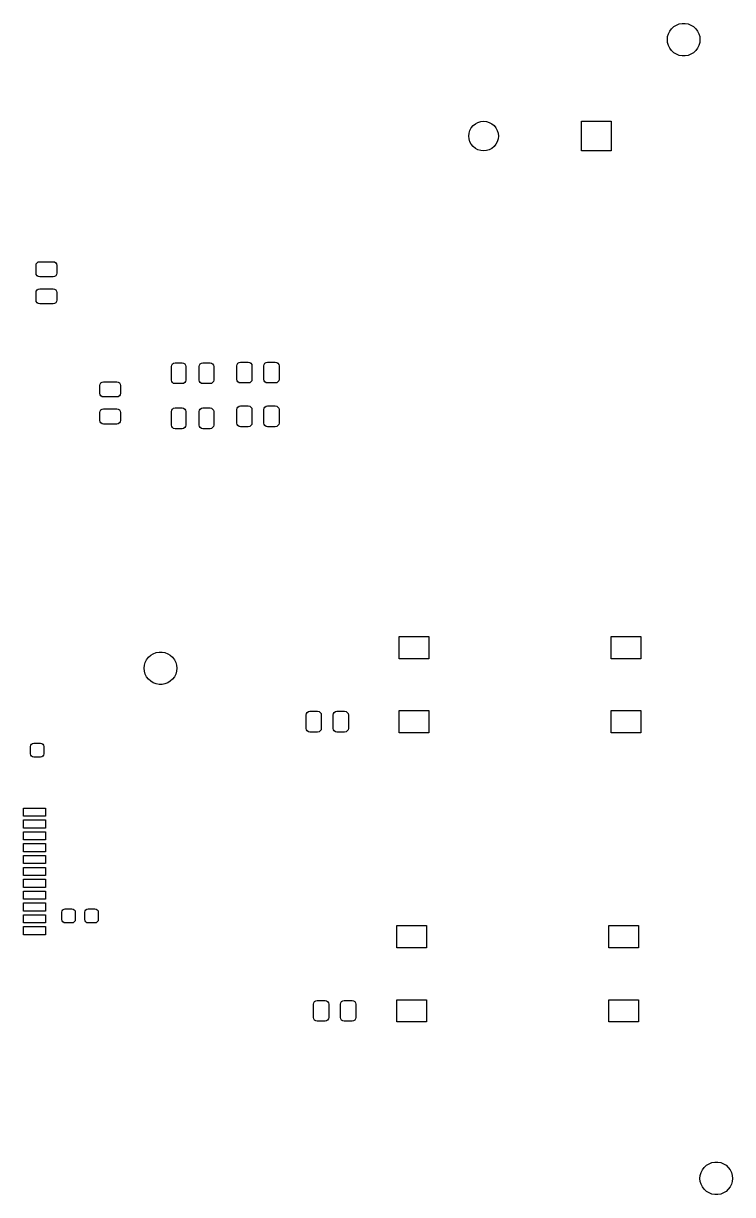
# Model space of a CAD drawing. Extents: x 98.9 to 192.5, y -141.5 to -51.1.
# Drawn here: x 144.7 to 192.5, y -137.9 to -58.9 of the extents above; entities that cross this region are included whole.
import ezdxf

# ---------------------------------------------------------------- set-up
doc = ezdxf.new("R2010")
doc.units = 0
doc.layers.add('BLACK', color=7, linetype='CONTINUOUS')

msp = doc.modelspace()

# ---------------------------------------------------------------- linework, layer by layer
at = {"layer": 'BLACK', "linetype": 'CONTINUOUS'}
for p, q in [((188.387, -59.2589), (188.537, -59.1222)), ((188.537, -59.1222), (188.71, -59.0153)), ((188.71, -59.0153), (188.899, -58.942)), ((188.899, -58.942), (189.099, -58.9047)), ((189.099, -58.9047), (189.301, -58.9047)), ((189.301, -58.9047), (189.501, -58.942)), ((189.501, -58.942), (189.69, -59.0153)), ((189.69, -59.0153), (189.863, -59.1222)), ((189.863, -59.1222), (190.013, -59.2589)), ((188.1, -60), (188.119, -59.7979)), ((188.119, -60.2021), (188.1, -60)), ((188.119, -59.7979), (188.174, -59.6026)), ((188.174, -59.6026), (188.265, -59.4209)), ((188.265, -59.4209), (188.387, -59.2589)), ((190.013, -59.2589), (190.135, -59.4209)), ((190.135, -59.4209), (190.226, -59.6026)), ((190.226, -59.6026), (190.281, -59.7979)), ((190.281, -59.7979), (190.3, -60)), ((190.3, -60), (190.281, -60.2021)), ((188.174, -60.3974), (188.119, -60.2021)), ((188.265, -60.5791), (188.174, -60.3974)), ((188.387, -60.7411), (188.265, -60.5791)), ((188.537, -60.8778), (188.387, -60.7411)), ((190.013, -60.7411), (189.863, -60.8778)), ((190.135, -60.5791), (190.013, -60.7411)), ((190.226, -60.3974), (190.135, -60.5791)), ((190.281, -60.2021), (190.226, -60.3974)), ((188.71, -60.9847), (188.537, -60.8778)), ((188.899, -61.058), (188.71, -60.9847)), ((189.099, -61.0953), (188.899, -61.058)), ((189.301, -61.0953), (189.099, -61.0953)), ((189.501, -61.058), (189.301, -61.0953)), ((189.69, -60.9847), (189.501, -61.058)), ((189.863, -60.8778), (189.69, -60.9847)), ((175.317, -65.5761), (175.505, -65.5192)), ((175.505, -65.5192), (175.7, -65.5)), ((175.7, -65.5), (175.895, -65.5192)), ((175.895, -65.5192), (176.083, -65.5761)), ((182.3, -67.5), (182.3, -65.5)), ((182.3, -65.5), (184.3, -65.5)), ((184.3, -65.5), (184.3, -67.5)), ((174.7, -66.5), (174.719, -66.3049)), ((174.719, -66.3049), (174.776, -66.1173)), ((174.776, -66.1173), (174.869, -65.9444)), ((174.869, -65.9444), (174.993, -65.7929)), ((174.993, -65.7929), (175.144, -65.6685)), ((175.144, -65.6685), (175.317, -65.5761)), ((176.083, -65.5761), (176.256, -65.6685)), ((176.256, -65.6685), (176.407, -65.7929)), ((176.407, -65.7929), (176.531, -65.9444)), ((176.531, -65.9444), (176.624, -66.1173)), ((176.624, -66.1173), (176.681, -66.3049)), ((176.681, -66.3049), (176.7, -66.5)), ((174.719, -66.6951), (174.7, -66.5)), ((174.776, -66.8827), (174.719, -66.6951)), ((174.869, -67.0556), (174.776, -66.8827)), ((174.993, -67.2071), (174.869, -67.0556)), ((176.531, -67.0556), (176.407, -67.2071)), ((176.624, -66.8827), (176.531, -67.0556)), ((176.681, -66.6951), (176.624, -66.8827)), ((176.7, -66.5), (176.681, -66.6951)), ((175.144, -67.3315), (174.993, -67.2071)), ((175.317, -67.4239), (175.144, -67.3315)), ((175.505, -67.4808), (175.317, -67.4239)), ((175.7, -67.5), (175.505, -67.4808)), ((175.895, -67.4808), (175.7, -67.5)), ((176.083, -67.4239), (175.895, -67.4808)), ((176.256, -67.3315), (176.083, -67.4239)), ((176.407, -67.2071), (176.256, -67.3315)), ((184.3, -67.5), (182.3, -67.5)), ((145.573, -75.0482), (145.654, -74.994)), ((145.654, -74.994), (145.75, -74.975)), ((145.75, -74.975), (146.65, -74.975)), ((146.65, -74.975), (146.746, -74.994)), ((146.746, -74.994), (146.827, -75.0482)), ((145.5, -75.225), (145.519, -75.1293)), ((145.5, -75.75), (145.5, -75.225)), ((145.519, -75.8457), (145.5, -75.75)), ((145.519, -75.1293), (145.573, -75.0482)), ((146.827, -75.0482), (146.881, -75.1293)), ((146.881, -75.1293), (146.9, -75.225)), ((146.9, -75.75), (146.881, -75.8457)), ((146.9, -75.225), (146.9, -75.75)), ((145.573, -75.9268), (145.519, -75.8457)), ((145.654, -75.981), (145.573, -75.9268)), ((145.75, -76), (145.654, -75.981)), ((146.65, -76), (145.75, -76)), ((146.746, -75.981), (146.65, -76)), ((146.827, -75.9268), (146.746, -75.981)), ((146.881, -75.8457), (146.827, -75.9268)), ((145.5, -77.05), (145.519, -76.9543)), ((145.5, -77.575), (145.5, -77.05)), ((145.519, -76.9543), (145.573, -76.8732)), ((145.573, -76.8732), (145.654, -76.819)), ((145.654, -76.819), (145.75, -76.8)), ((145.75, -76.8), (146.65, -76.8)), ((146.65, -76.8), (146.746, -76.819)), ((146.746, -76.819), (146.827, -76.8732)), ((146.827, -76.8732), (146.881, -76.9543)), ((146.881, -76.9543), (146.9, -77.05)), ((146.9, -77.05), (146.9, -77.575)), ((145.519, -77.6707), (145.5, -77.575)), ((145.573, -77.7518), (145.519, -77.6707)), ((145.654, -77.806), (145.573, -77.7518)), ((145.75, -77.825), (145.654, -77.806)), ((146.65, -77.825), (145.75, -77.825)), ((146.746, -77.806), (146.65, -77.825)), ((146.827, -77.7518), (146.746, -77.806)), ((146.881, -77.6707), (146.827, -77.7518)), ((146.9, -77.575), (146.881, -77.6707)), ((154.637, -82.0438), (154.656, -81.9505)), ((154.637, -82.9562), (154.637, -82.0438)), ((154.656, -81.9505), (154.709, -81.8714)), ((154.709, -81.8714), (154.788, -81.8186)), ((154.788, -81.8186), (154.881, -81.8)), ((154.881, -81.8), (155.369, -81.8)), ((155.369, -81.8), (155.462, -81.8186)), ((155.462, -81.8186), (155.541, -81.8714)), ((155.541, -81.8714), (155.594, -81.9505)), ((155.594, -81.9505), (155.612, -82.0438)), ((155.612, -82.0438), (155.612, -82.9562)), ((156.512, -82.0438), (156.531, -81.9505)), ((156.512, -82.9562), (156.512, -82.0438)), ((156.531, -81.9505), (156.584, -81.8714)), ((156.584, -81.8714), (156.663, -81.8186)), ((156.663, -81.8186), (156.756, -81.8)), ((156.756, -81.8), (157.244, -81.8)), ((157.244, -81.8), (157.337, -81.8186)), ((157.337, -81.8186), (157.416, -81.8714)), ((157.416, -81.8714), (157.469, -81.9505)), ((157.469, -81.9505), (157.487, -82.0438)), ((157.487, -82.0438), (157.487, -82.9562)), ((159.047, -82.005), (159.067, -81.9093)), ((159.047, -82.905), (159.047, -82.005)), ((159.067, -81.9093), (159.121, -81.8282)), ((159.121, -81.8282), (159.202, -81.774)), ((159.202, -81.774), (159.297, -81.755)), ((159.297, -81.755), (159.822, -81.755)), ((159.822, -81.755), (159.918, -81.774)), ((159.918, -81.774), (159.999, -81.8282)), ((159.999, -81.8282), (160.053, -81.9093)), ((160.053, -81.9093), (160.072, -82.005)), ((160.072, -82.005), (160.072, -82.905)), ((160.873, -82.005), (160.892, -81.9093)), ((160.873, -82.905), (160.873, -82.005)), ((160.892, -81.9093), (160.946, -81.8282)), ((160.946, -81.8282), (161.027, -81.774)), ((161.027, -81.774), (161.123, -81.755)), ((161.123, -81.755), (161.647, -81.755)), ((161.647, -81.755), (161.743, -81.774)), ((161.743, -81.774), (161.824, -81.8282)), ((161.824, -81.8282), (161.878, -81.9093)), ((161.878, -81.9093), (161.897, -82.005)), ((161.897, -82.005), (161.897, -82.905)), ((159.067, -83.0007), (159.047, -82.905)), ((160.072, -82.905), (160.053, -83.0007)), ((160.892, -83.0007), (160.873, -82.905)), ((161.897, -82.905), (161.878, -83.0007)), ((149.8, -83.325), (149.819, -83.2293)), ((149.8, -83.85), (149.8, -83.325)), ((149.819, -83.2293), (149.873, -83.1482)), ((149.873, -83.1482), (149.954, -83.094)), ((149.954, -83.094), (150.05, -83.075)), ((150.05, -83.075), (150.95, -83.075)), ((150.95, -83.075), (151.046, -83.094)), ((151.046, -83.094), (151.127, -83.1482)), ((151.127, -83.1482), (151.181, -83.2293)), ((151.181, -83.2293), (151.2, -83.325)), ((151.2, -83.325), (151.2, -83.85)), ((154.656, -83.0495), (154.637, -82.9562)), ((154.709, -83.1286), (154.656, -83.0495)), ((154.788, -83.1814), (154.709, -83.1286)), ((154.881, -83.2), (154.788, -83.1814)), ((155.369, -83.2), (154.881, -83.2)), ((155.462, -83.1814), (155.369, -83.2)), ((155.541, -83.1286), (155.462, -83.1814)), ((155.594, -83.0495), (155.541, -83.1286)), ((155.612, -82.9562), (155.594, -83.0495)), ((156.531, -83.0495), (156.512, -82.9562)), ((156.584, -83.1286), (156.531, -83.0495)), ((156.663, -83.1814), (156.584, -83.1286)), ((156.756, -83.2), (156.663, -83.1814)), ((157.244, -83.2), (156.756, -83.2)), ((157.337, -83.1814), (157.244, -83.2)), ((157.416, -83.1286), (157.337, -83.1814)), ((157.469, -83.0495), (157.416, -83.1286)), ((157.487, -82.9562), (157.469, -83.0495)), ((159.121, -83.0818), (159.067, -83.0007)), ((159.202, -83.136), (159.121, -83.0818)), ((159.297, -83.155), (159.202, -83.136)), ((159.822, -83.155), (159.297, -83.155)), ((159.918, -83.136), (159.822, -83.155)), ((159.999, -83.0818), (159.918, -83.136)), ((160.053, -83.0007), (159.999, -83.0818)), ((160.946, -83.0818), (160.892, -83.0007)), ((161.027, -83.136), (160.946, -83.0818)), ((161.123, -83.155), (161.027, -83.136)), ((161.647, -83.155), (161.123, -83.155)), ((161.743, -83.136), (161.647, -83.155)), ((161.824, -83.0818), (161.743, -83.136)), ((161.878, -83.0007), (161.824, -83.0818)), ((149.819, -83.9457), (149.8, -83.85)), ((149.873, -84.0268), (149.819, -83.9457)), ((149.954, -84.081), (149.873, -84.0268)), ((150.05, -84.1), (149.954, -84.081)), ((150.95, -84.1), (150.05, -84.1)), ((151.046, -84.081), (150.95, -84.1)), ((151.127, -84.0268), (151.046, -84.081)), ((151.181, -83.9457), (151.127, -84.0268)), ((151.2, -83.85), (151.181, -83.9457)), ((149.8, -85.15), (149.819, -85.0543)), ((149.8, -85.675), (149.8, -85.15)), ((149.819, -85.0543), (149.873, -84.9732)), ((149.873, -84.9732), (149.954, -84.919)), ((149.954, -84.919), (150.05, -84.9)), ((150.05, -84.9), (150.95, -84.9)), ((150.95, -84.9), (151.046, -84.919)), ((151.046, -84.919), (151.127, -84.9732)), ((151.127, -84.9732), (151.181, -85.0543)), ((151.181, -85.0543), (151.2, -85.15)), ((151.2, -85.15), (151.2, -85.675)), ((154.637, -85.0837), (154.656, -84.9905)), ((154.637, -85.9962), (154.637, -85.0837)), ((154.656, -84.9905), (154.709, -84.9114)), ((154.709, -84.9114), (154.788, -84.8586)), ((154.788, -84.8586), (154.881, -84.84)), ((154.881, -84.84), (155.369, -84.84)), ((155.369, -84.84), (155.462, -84.8586)), ((155.462, -84.8586), (155.541, -84.9114)), ((155.541, -84.9114), (155.594, -84.9905)), ((155.594, -84.9905), (155.612, -85.0837)), ((155.612, -85.0837), (155.612, -85.9962)), ((156.512, -85.0837), (156.531, -84.9905)), ((156.512, -85.9962), (156.512, -85.0837)), ((156.531, -84.9905), (156.584, -84.9114)), ((156.584, -84.9114), (156.663, -84.8586)), ((156.663, -84.8586), (156.756, -84.84)), ((156.756, -84.84), (157.244, -84.84)), ((157.244, -84.84), (157.337, -84.8586)), ((157.337, -84.8586), (157.416, -84.9114)), ((157.416, -84.9114), (157.469, -84.9905)), ((157.469, -84.9905), (157.487, -85.0837)), ((157.487, -85.0837), (157.487, -85.9962)), ((159.047, -84.955), (159.067, -84.8593)), ((159.047, -85.855), (159.047, -84.955)), ((159.067, -84.8593), (159.121, -84.7782)), ((159.121, -84.7782), (159.202, -84.724)), ((159.202, -84.724), (159.297, -84.705)), ((159.297, -84.705), (159.822, -84.705)), ((159.822, -84.705), (159.918, -84.724)), ((159.918, -84.724), (159.999, -84.7782)), ((159.999, -84.7782), (160.053, -84.8593)), ((160.053, -84.8593), (160.072, -84.955)), ((160.072, -84.955), (160.072, -85.855)), ((160.873, -84.955), (160.892, -84.8593)), ((160.873, -85.855), (160.873, -84.955)), ((160.892, -84.8593), (160.946, -84.7782)), ((160.946, -84.7782), (161.027, -84.724)), ((161.027, -84.724), (161.123, -84.705)), ((161.123, -84.705), (161.647, -84.705)), ((161.647, -84.705), (161.743, -84.724)), ((161.743, -84.724), (161.824, -84.7782)), ((161.824, -84.7782), (161.878, -84.8593)), ((161.878, -84.8593), (161.897, -84.955)), ((161.897, -84.955), (161.897, -85.855)), ((149.819, -85.7707), (149.8, -85.675)), ((149.873, -85.8518), (149.819, -85.7707)), ((149.954, -85.906), (149.873, -85.8518)), ((150.05, -85.925), (149.954, -85.906)), ((150.95, -85.925), (150.05, -85.925)), ((151.046, -85.906), (150.95, -85.925)), ((151.127, -85.8518), (151.046, -85.906)), ((151.181, -85.7707), (151.127, -85.8518)), ((151.2, -85.675), (151.181, -85.7707)), ((154.656, -86.0895), (154.637, -85.9962)), ((154.709, -86.1686), (154.656, -86.0895)), ((155.594, -86.0895), (155.541, -86.1686)), ((155.612, -85.9962), (155.594, -86.0895)), ((156.531, -86.0895), (156.512, -85.9962)), ((156.584, -86.1686), (156.531, -86.0895)), ((157.469, -86.0895), (157.416, -86.1686)), ((157.487, -85.9962), (157.469, -86.0895)), ((159.067, -85.9507), (159.047, -85.855)), ((159.121, -86.0318), (159.067, -85.9507)), ((159.202, -86.086), (159.121, -86.0318)), ((159.297, -86.105), (159.202, -86.086)), ((159.918, -86.086), (159.822, -86.105)), ((159.999, -86.0318), (159.918, -86.086)), ((160.053, -85.9507), (159.999, -86.0318)), ((160.072, -85.855), (160.053, -85.9507)), ((160.892, -85.9507), (160.873, -85.855)), ((160.946, -86.0318), (160.892, -85.9507)), ((161.027, -86.086), (160.946, -86.0318)), ((161.123, -86.105), (161.027, -86.086)), ((161.743, -86.086), (161.647, -86.105)), ((161.824, -86.0318), (161.743, -86.086)), ((161.878, -85.9507), (161.824, -86.0318)), ((161.897, -85.855), (161.878, -85.9507)), ((154.788, -86.2214), (154.709, -86.1686)), ((154.881, -86.24), (154.788, -86.2214)), ((155.369, -86.24), (154.881, -86.24)), ((155.462, -86.2214), (155.369, -86.24)), ((155.541, -86.1686), (155.462, -86.2214)), ((156.663, -86.2214), (156.584, -86.1686)), ((156.756, -86.24), (156.663, -86.2214)), ((157.244, -86.24), (156.756, -86.24)), ((157.337, -86.2214), (157.244, -86.24)), ((157.416, -86.1686), (157.337, -86.2214)), ((159.822, -86.105), (159.297, -86.105)), ((161.647, -86.105), (161.123, -86.105)), ((170, -101.75), (170, -100.25)), ((170, -100.25), (172, -100.25)), ((172, -100.25), (172, -101.75)), ((184.3, -101.75), (184.3, -100.25)), ((184.3, -100.25), (186.3, -100.25)), ((186.3, -100.25), (186.3, -101.75)), ((152.874, -102.003), (152.965, -101.821)), ((152.965, -101.821), (153.087, -101.659)), ((153.087, -101.659), (153.237, -101.522)), ((153.237, -101.522), (153.41, -101.415)), ((153.41, -101.415), (153.599, -101.342)), ((153.599, -101.342), (153.799, -101.305)), ((153.799, -101.305), (154.001, -101.305)), ((154.001, -101.305), (154.201, -101.342)), ((154.201, -101.342), (154.39, -101.415)), ((154.39, -101.415), (154.563, -101.522)), ((154.563, -101.522), (154.713, -101.659)), ((154.713, -101.659), (154.835, -101.821)), ((154.835, -101.821), (154.926, -102.003)), ((172, -101.75), (170, -101.75)), ((186.3, -101.75), (184.3, -101.75)), ((152.8, -102.4), (152.819, -102.198)), ((152.819, -102.602), (152.8, -102.4)), ((152.819, -102.198), (152.874, -102.003)), ((152.874, -102.797), (152.819, -102.602)), ((154.926, -102.003), (154.981, -102.198)), ((154.981, -102.602), (154.926, -102.797)), ((154.981, -102.198), (155, -102.4)), ((155, -102.4), (154.981, -102.602)), ((152.965, -102.979), (152.874, -102.797)), ((153.087, -103.141), (152.965, -102.979)), ((153.237, -103.278), (153.087, -103.141)), ((153.41, -103.385), (153.237, -103.278)), ((153.599, -103.458), (153.41, -103.385)), ((153.799, -103.495), (153.599, -103.458)), ((154.201, -103.458), (154.001, -103.495)), ((154.39, -103.385), (154.201, -103.458)), ((154.563, -103.278), (154.39, -103.385)), ((154.713, -103.141), (154.563, -103.278)), ((154.835, -102.979), (154.713, -103.141)), ((154.926, -102.797), (154.835, -102.979)), ((154.001, -103.495), (153.799, -103.495)), ((163.725, -105.55), (163.744, -105.454)), ((163.725, -106.45), (163.725, -105.55)), ((163.744, -105.454), (163.798, -105.373)), ((163.798, -105.373), (163.879, -105.319)), ((163.879, -105.319), (163.975, -105.3)), ((163.975, -105.3), (164.5, -105.3)), ((164.5, -105.3), (164.596, -105.319)), ((164.596, -105.319), (164.677, -105.373)), ((164.677, -105.373), (164.731, -105.454)), ((164.731, -105.454), (164.75, -105.55)), ((164.75, -105.55), (164.75, -106.45)), ((165.55, -105.55), (165.569, -105.454)), ((165.55, -106.45), (165.55, -105.55)), ((165.569, -105.454), (165.623, -105.373)), ((165.623, -105.373), (165.704, -105.319)), ((165.704, -105.319), (165.8, -105.3)), ((165.8, -105.3), (166.325, -105.3)), ((166.325, -105.3), (166.421, -105.319)), ((166.421, -105.319), (166.502, -105.373)), ((166.502, -105.373), (166.556, -105.454)), ((166.556, -105.454), (166.575, -105.55)), ((166.575, -105.55), (166.575, -106.45)), ((170, -106.75), (170, -105.25)), ((170, -105.25), (172, -105.25)), ((172, -105.25), (172, -106.75)), ((184.3, -106.75), (184.3, -105.25)), ((184.3, -105.25), (186.3, -105.25)), ((186.3, -105.25), (186.3, -106.75)), ((163.744, -106.546), (163.725, -106.45)), ((163.798, -106.627), (163.744, -106.546)), ((163.879, -106.681), (163.798, -106.627)), ((164.677, -106.627), (164.596, -106.681)), ((164.731, -106.546), (164.677, -106.627)), ((164.75, -106.45), (164.731, -106.546)), ((165.569, -106.546), (165.55, -106.45)), ((165.623, -106.627), (165.569, -106.546)), ((165.704, -106.681), (165.623, -106.627)), ((166.502, -106.627), (166.421, -106.681)), ((166.556, -106.546), (166.502, -106.627)), ((166.575, -106.45), (166.556, -106.546)), ((163.975, -106.7), (163.879, -106.681)), ((164.5, -106.7), (163.975, -106.7)), ((164.596, -106.681), (164.5, -106.7)), ((165.8, -106.7), (165.704, -106.681)), ((166.325, -106.7), (165.8, -106.7)), ((166.421, -106.681), (166.325, -106.7)), ((172, -106.75), (170, -106.75)), ((186.3, -106.75), (184.3, -106.75)), ((145.125, -107.67), (145.142, -107.584)), ((145.125, -108.17), (145.125, -107.67)), ((145.142, -108.256), (145.125, -108.17)), ((145.142, -107.584), (145.191, -107.511)), ((145.191, -107.511), (145.264, -107.462)), ((145.264, -107.462), (145.35, -107.445)), ((145.35, -107.445), (145.8, -107.445)), ((145.8, -107.445), (145.886, -107.462)), ((145.886, -107.462), (145.959, -107.511)), ((145.959, -107.511), (146.008, -107.584)), ((146.008, -107.584), (146.025, -107.67)), ((146.025, -108.17), (146.008, -108.256)), ((146.025, -107.67), (146.025, -108.17)), ((145.191, -108.329), (145.142, -108.256)), ((145.264, -108.378), (145.191, -108.329)), ((145.35, -108.395), (145.264, -108.378)), ((145.8, -108.395), (145.35, -108.395)), ((145.886, -108.378), (145.8, -108.395)), ((145.959, -108.329), (145.886, -108.378)), ((146.008, -108.256), (145.959, -108.329)), ((144.65, -112.375), (144.65, -111.825)), ((144.65, -111.825), (146.15, -111.825)), ((146.15, -111.825), (146.15, -112.375)), ((146.15, -112.375), (144.65, -112.375)), ((144.65, -113.175), (144.65, -112.625)), ((144.65, -112.625), (146.15, -112.625)), ((146.15, -112.625), (146.15, -113.175)), ((146.15, -113.175), (144.65, -113.175)), ((144.65, -113.975), (144.65, -113.425)), ((144.65, -113.425), (146.15, -113.425)), ((146.15, -113.425), (146.15, -113.975)), ((146.15, -113.975), (144.65, -113.975)), ((144.65, -114.775), (144.65, -114.225)), ((144.65, -114.225), (146.15, -114.225)), ((146.15, -114.225), (146.15, -114.775)), ((146.15, -114.775), (144.65, -114.775)), ((144.65, -115.575), (144.65, -115.025)), ((144.65, -115.025), (146.15, -115.025)), ((146.15, -115.025), (146.15, -115.575)), ((146.15, -115.575), (144.65, -115.575)), ((144.65, -116.375), (144.65, -115.825)), ((144.65, -115.825), (146.15, -115.825)), ((146.15, -115.825), (146.15, -116.375)), ((146.15, -116.375), (144.65, -116.375)), ((144.65, -117.175), (144.65, -116.625)), ((144.65, -116.625), (146.15, -116.625)), ((146.15, -116.625), (146.15, -117.175)), ((146.15, -117.175), (144.65, -117.175)), ((144.65, -117.975), (144.65, -117.425)), ((144.65, -117.425), (146.15, -117.425)), ((146.15, -117.425), (146.15, -117.975)), ((146.15, -117.975), (144.65, -117.975)), ((144.65, -118.775), (144.65, -118.225)), ((144.65, -118.225), (146.15, -118.225)), ((146.15, -118.225), (146.15, -118.775)), ((146.15, -118.775), (144.65, -118.775)), ((144.65, -119.575), (144.65, -119.025)), ((144.65, -119.025), (146.15, -119.025)), ((146.15, -119.025), (146.15, -119.575)), ((147.25, -118.85), (147.267, -118.764)), ((147.25, -119.35), (147.25, -118.85)), ((147.267, -118.764), (147.316, -118.691)), ((147.316, -118.691), (147.389, -118.642)), ((147.389, -118.642), (147.475, -118.625)), ((147.475, -118.625), (147.925, -118.625)), ((147.925, -118.625), (148.011, -118.642)), ((148.011, -118.642), (148.084, -118.691)), ((148.084, -118.691), (148.133, -118.764)), ((148.133, -118.764), (148.15, -118.85)), ((148.15, -118.85), (148.15, -119.35)), ((148.8, -118.85), (148.817, -118.764)), ((148.8, -119.35), (148.8, -118.85)), ((148.817, -118.764), (148.866, -118.691)), ((148.866, -118.691), (148.939, -118.642)), ((148.939, -118.642), (149.025, -118.625)), ((149.025, -118.625), (149.475, -118.625)), ((149.475, -118.625), (149.561, -118.642)), ((149.561, -118.642), (149.634, -118.691)), ((149.634, -118.691), (149.683, -118.764)), ((149.683, -118.764), (149.7, -118.85)), ((149.7, -118.85), (149.7, -119.35)), ((146.15, -119.575), (144.65, -119.575)), ((144.65, -120.375), (144.65, -119.825)), ((144.65, -119.825), (146.15, -119.825)), ((146.15, -119.825), (146.15, -120.375)), ((147.267, -119.436), (147.25, -119.35)), ((147.316, -119.509), (147.267, -119.436)), ((147.389, -119.558), (147.316, -119.509)), ((147.475, -119.575), (147.389, -119.558)), ((147.925, -119.575), (147.475, -119.575)), ((148.011, -119.558), (147.925, -119.575)), ((148.084, -119.509), (148.011, -119.558)), ((148.133, -119.436), (148.084, -119.509)), ((148.15, -119.35), (148.133, -119.436)), ((148.817, -119.436), (148.8, -119.35)), ((148.866, -119.509), (148.817, -119.436)), ((148.939, -119.558), (148.866, -119.509)), ((149.025, -119.575), (148.939, -119.558)), ((149.475, -119.575), (149.025, -119.575)), ((149.561, -119.558), (149.475, -119.575)), ((149.634, -119.509), (149.561, -119.558)), ((149.683, -119.436), (149.634, -119.509)), ((149.7, -119.35), (149.683, -119.436)), ((169.85, -121.25), (169.85, -119.75)), ((169.85, -119.75), (171.85, -119.75)), ((171.85, -119.75), (171.85, -121.25)), ((184.15, -121.25), (184.15, -119.75)), ((184.15, -119.75), (186.15, -119.75)), ((186.15, -119.75), (186.15, -121.25)), ((146.15, -120.375), (144.65, -120.375)), ((171.85, -121.25), (169.85, -121.25)), ((186.15, -121.25), (184.15, -121.25)), ((164.379, -124.819), (164.475, -124.8)), ((164.475, -124.8), (165, -124.8)), ((165, -124.8), (165.096, -124.819)), ((166.204, -124.819), (166.3, -124.8)), ((166.3, -124.8), (166.825, -124.8)), ((166.825, -124.8), (166.921, -124.819)), ((169.85, -126.25), (169.85, -124.75)), ((169.85, -124.75), (171.85, -124.75)), ((171.85, -124.75), (171.85, -126.25)), ((184.15, -126.25), (184.15, -124.75)), ((184.15, -124.75), (186.15, -124.75)), ((186.15, -124.75), (186.15, -126.25)), ((164.225, -125.05), (164.244, -124.954)), ((164.225, -125.95), (164.225, -125.05)), ((164.244, -124.954), (164.298, -124.873)), ((164.298, -124.873), (164.379, -124.819)), ((165.096, -124.819), (165.177, -124.873)), ((165.177, -124.873), (165.231, -124.954)), ((165.231, -124.954), (165.25, -125.05)), ((165.25, -125.05), (165.25, -125.95)), ((166.05, -125.05), (166.069, -124.954)), ((166.05, -125.95), (166.05, -125.05)), ((166.069, -124.954), (166.123, -124.873)), ((166.123, -124.873), (166.204, -124.819)), ((166.921, -124.819), (167.002, -124.873)), ((167.002, -124.873), (167.056, -124.954)), ((167.056, -124.954), (167.075, -125.05)), ((167.075, -125.05), (167.075, -125.95)), ((164.244, -126.046), (164.225, -125.95)), ((164.298, -126.127), (164.244, -126.046)), ((164.379, -126.181), (164.298, -126.127)), ((164.475, -126.2), (164.379, -126.181)), ((165, -126.2), (164.475, -126.2)), ((165.096, -126.181), (165, -126.2)), ((165.177, -126.127), (165.096, -126.181)), ((165.231, -126.046), (165.177, -126.127)), ((165.25, -125.95), (165.231, -126.046)), ((166.069, -126.046), (166.05, -125.95)), ((166.123, -126.127), (166.069, -126.046)), ((166.204, -126.181), (166.123, -126.127)), ((166.3, -126.2), (166.204, -126.181)), ((166.825, -126.2), (166.3, -126.2)), ((166.921, -126.181), (166.825, -126.2)), ((167.002, -126.127), (166.921, -126.181)), ((167.056, -126.046), (167.002, -126.127)), ((167.075, -125.95), (167.056, -126.046)), ((171.85, -126.25), (169.85, -126.25)), ((186.15, -126.25), (184.15, -126.25)), ((190.737, -135.922), (190.91, -135.815)), ((190.91, -135.815), (191.099, -135.742)), ((191.099, -135.742), (191.299, -135.705)), ((191.299, -135.705), (191.501, -135.705)), ((191.501, -135.705), (191.701, -135.742)), ((191.701, -135.742), (191.89, -135.815)), ((191.89, -135.815), (192.063, -135.922)), ((190.3, -136.8), (190.319, -136.598)), ((190.319, -136.598), (190.374, -136.403)), ((190.374, -136.403), (190.465, -136.221)), ((190.465, -136.221), (190.587, -136.059)), ((190.587, -136.059), (190.737, -135.922)), ((192.063, -135.922), (192.213, -136.059)), ((192.213, -136.059), (192.335, -136.221)), ((192.335, -136.221), (192.426, -136.403)), ((192.426, -136.403), (192.481, -136.598)), ((192.481, -136.598), (192.5, -136.8)), ((190.319, -137.002), (190.3, -136.8)), ((190.374, -137.197), (190.319, -137.002)), ((190.465, -137.379), (190.374, -137.197)), ((190.587, -137.541), (190.465, -137.379)), ((192.335, -137.379), (192.213, -137.541)), ((192.426, -137.197), (192.335, -137.379)), ((192.481, -137.002), (192.426, -137.197)), ((192.5, -136.8), (192.481, -137.002)), ((190.737, -137.678), (190.587, -137.541)), ((190.91, -137.785), (190.737, -137.678)), ((191.099, -137.858), (190.91, -137.785)), ((191.299, -137.895), (191.099, -137.858)), ((191.501, -137.895), (191.299, -137.895)), ((191.701, -137.858), (191.501, -137.895)), ((191.89, -137.785), (191.701, -137.858)), ((192.063, -137.678), (191.89, -137.785)), ((192.213, -137.541), (192.063, -137.678))]:
    msp.add_line(p, q, dxfattribs=at)

doc.saveas('drawing.dxf')
